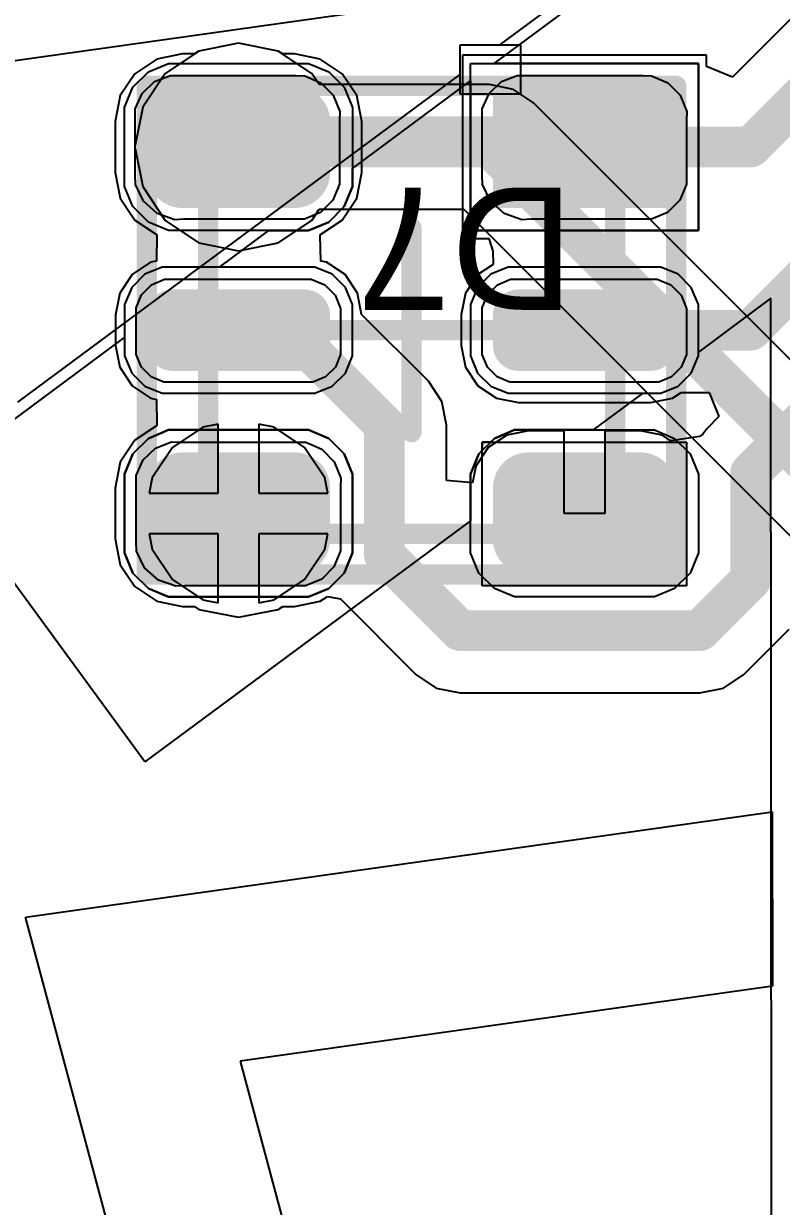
# Model space of a CAD drawing. Header units: inches. Extents: x -27 to 142, y -1 to 42.
# Drawn here: x 0.43 to 4.15, y 22.7 to 28.51 of the extents above; entities that cross this region are included whole.
import ezdxf

# ---------------------------------------------------------------- set-up
doc = ezdxf.new("R2010")
doc.units = ezdxf.units.IN
for name, color, linetype in [('Bottom Layer', 5, 'Continuous'), ('Mechanical 13', 56, 'Continuous'), ('Mechanical 15', 56, 'Continuous'), ('Top Layer', 1, 'Continuous'), ('Top Overlay', 2, 'Continuous'), ('Top Paste', 8, 'Continuous'), ('Top Solder', 216, 'Continuous'), ('Via Holes', 16, 'Continuous')]:
    doc.layers.add(name, color=color, linetype=linetype)
doc.styles.add('Arial', font='', dxfattribs={"height": 0.2})
doc.styles.get('Arial').set_extended_font_data('Arial')

# ---------------------------------------------------------------- blocks, each defined once
blk = doc.blocks.new('APA_RGB_LED_2020_779')
at = {"layer": 'Top Layer'}
h = blk.add_hatch(color=1, dxfattribs=at)
edge = h.paths.add_edge_path()
edge.add_arc((-1.125, 1.025), 0.125, 90, 180)
edge.add_line((-1.25, 1.025), (-1.25, 0.775))
edge.add_arc((-1.125, 0.775), 0.125, 180, 270)
edge.add_line((-1.125, 0.65), (-0.575, 0.65))
edge.add_arc((-0.575, 0.775), 0.125, 270, 360)
edge.add_line((-0.45, 0.775), (-0.45, 1.025))
edge.add_arc((-0.575, 1.025), 0.125, 0, 90)
edge.add_line((-0.575, 1.15), (-1.125, 1.15))
h = blk.add_hatch(color=1, dxfattribs=at)
edge = h.paths.add_edge_path()
edge.add_arc((0.575, 1.025), 0.125, 90, 180)
edge.add_line((0.45, 1.025), (0.45, 0.775))
edge.add_arc((0.575, 0.775), 0.125, 180, 270)
edge.add_line((0.575, 0.65), (1.125, 0.65))
edge.add_arc((1.125, 0.775), 0.125, 270, 360)
edge.add_line((1.25, 0.775), (1.25, 1.025))
edge.add_arc((1.125, 1.025), 0.125, 0, 90)
edge.add_line((1.125, 1.15), (0.575, 1.15))
h = blk.add_hatch(color=1, dxfattribs=at)
edge = h.paths.add_edge_path()
edge.add_arc((-1.175, 0.075), 0.075, 90, 180)
edge.add_line((-1.25, 0.075), (-1.25, -0.075))
edge.add_arc((-1.175, -0.075), 0.075, 180, 270)
edge.add_line((-1.175, -0.15), (-0.525, -0.15))
edge.add_arc((-0.525, -0.075), 0.075, 270, 360)
edge.add_line((-0.45, -0.075), (-0.45, 0.075))
edge.add_arc((-0.525, 0.075), 0.075, 0, 90)
edge.add_line((-0.525, 0.15), (-1.175, 0.15))
h = blk.add_hatch(color=1, dxfattribs=at)
edge = h.paths.add_edge_path()
edge.add_arc((0.525, 0.075), 0.075, 90, 180)
edge.add_line((0.45, 0.075), (0.45, -0.075))
edge.add_arc((0.525, -0.075), 0.075, 180, 270)
edge.add_line((0.525, -0.15), (1.175, -0.15))
edge.add_arc((1.175, -0.075), 0.075, 270, 360)
edge.add_line((1.25, -0.075), (1.25, 0.075))
edge.add_arc((1.175, 0.075), 0.075, 0, 90)
edge.add_line((1.175, 0.15), (0.525, 0.15))
blk.add_hatch(color=1, dxfattribs=at).paths.add_polyline_path([(-1.25, -0.65), (-0.45, -0.65), (-0.45, -1.15), (-1.25, -1.15)])
h = blk.add_hatch(color=1, dxfattribs=at)
edge = h.paths.add_edge_path()
edge.add_arc((0.575, -0.775), 0.125, 90, 180)
edge.add_line((0.45, -0.775), (0.45, -1.025))
edge.add_arc((0.575, -1.025), 0.125, 180, 270)
edge.add_line((0.575, -1.15), (1.125, -1.15))
edge.add_arc((1.125, -1.025), 0.125, 270, 360)
edge.add_line((1.25, -1.025), (1.25, -0.775))
edge.add_arc((1.125, -0.775), 0.125, 0, 90)
edge.add_line((1.125, -0.65), (0.575, -0.65))
at = {"layer": 'Top Paste'}
h = blk.add_hatch(color=8, dxfattribs=at)
edge = h.paths.add_edge_path()
edge.add_arc((-1.125, 1.025), 0.125, 90, 180)
edge.add_line((-1.25, 1.025), (-1.25, 0.775))
edge.add_arc((-1.125, 0.775), 0.125, 180, 270)
edge.add_line((-1.125, 0.65), (-0.575, 0.65))
edge.add_arc((-0.575, 0.775), 0.125, 270, 360)
edge.add_line((-0.45, 0.775), (-0.45, 1.025))
edge.add_arc((-0.575, 1.025), 0.125, 0, 90)
edge.add_line((-0.575, 1.15), (-1.125, 1.15))
h = blk.add_hatch(color=8, dxfattribs=at)
edge = h.paths.add_edge_path()
edge.add_arc((0.575, 1.025), 0.125, 90, 180)
edge.add_line((0.45, 1.025), (0.45, 0.775))
edge.add_arc((0.575, 0.775), 0.125, 180, 270)
edge.add_line((0.575, 0.65), (1.125, 0.65))
edge.add_arc((1.125, 0.775), 0.125, 270, 360)
edge.add_line((1.25, 0.775), (1.25, 1.025))
edge.add_arc((1.125, 1.025), 0.125, 0, 90)
edge.add_line((1.125, 1.15), (0.575, 1.15))
h = blk.add_hatch(color=8, dxfattribs=at)
edge = h.paths.add_edge_path()
edge.add_arc((-1.175, 0.075), 0.075, 90, 180)
edge.add_line((-1.25, 0.075), (-1.25, -0.075))
edge.add_arc((-1.175, -0.075), 0.075, 180, 270)
edge.add_line((-1.175, -0.15), (-0.525, -0.15))
edge.add_arc((-0.525, -0.075), 0.075, 270, 360)
edge.add_line((-0.45, -0.075), (-0.45, 0.075))
edge.add_arc((-0.525, 0.075), 0.075, 0, 90)
edge.add_line((-0.525, 0.15), (-1.175, 0.15))
h = blk.add_hatch(color=8, dxfattribs=at)
edge = h.paths.add_edge_path()
edge.add_arc((0.525, 0.075), 0.075, 90, 180)
edge.add_line((0.45, 0.075), (0.45, -0.075))
edge.add_arc((0.525, -0.075), 0.075, 180, 270)
edge.add_line((0.525, -0.15), (1.175, -0.15))
edge.add_arc((1.175, -0.075), 0.075, 270, 360)
edge.add_line((1.25, -0.075), (1.25, 0.075))
edge.add_arc((1.175, 0.075), 0.075, 0, 90)
edge.add_line((1.175, 0.15), (0.525, 0.15))
blk.add_hatch(color=8, dxfattribs=at).paths.add_polyline_path([(-1.25, -0.65), (-0.45, -0.65), (-0.45, -1.15), (-1.25, -1.15)])
h = blk.add_hatch(color=8, dxfattribs=at)
edge = h.paths.add_edge_path()
edge.add_arc((0.575, -0.775), 0.125, 90, 180)
edge.add_line((0.45, -0.775), (0.45, -1.025))
edge.add_arc((0.575, -1.025), 0.125, 180, 270)
edge.add_line((0.575, -1.15), (1.125, -1.15))
edge.add_arc((1.125, -1.025), 0.125, 270, 360)
edge.add_line((1.25, -1.025), (1.25, -0.775))
edge.add_arc((1.125, -0.775), 0.125, 0, 90)
edge.add_line((1.125, -0.65), (0.575, -0.65))
at = {"layer": 'Top Solder'}
h = blk.add_hatch(color=216, dxfattribs=at)
edge = h.paths.add_edge_path()
edge.add_arc((-1.125, 1.025), 0.175, 90, 180)
edge.add_line((-1.3, 1.025), (-1.3, 0.775))
edge.add_arc((-1.125, 0.775), 0.175, 180, 270)
edge.add_line((-1.125, 0.6), (-0.575, 0.6))
edge.add_arc((-0.575, 0.775), 0.175, 270, 360)
edge.add_line((-0.4, 0.775), (-0.4, 1.025))
edge.add_arc((-0.575, 1.025), 0.175, 0, 90)
edge.add_line((-0.575, 1.2), (-1.125, 1.2))
h = blk.add_hatch(color=216, dxfattribs=at)
edge = h.paths.add_edge_path()
edge.add_arc((0.575, 1.025), 0.175, 90, 180)
edge.add_line((0.4, 1.025), (0.4, 0.775))
edge.add_arc((0.575, 0.775), 0.175, 180, 270)
edge.add_line((0.575, 0.6), (1.125, 0.6))
edge.add_arc((1.125, 0.775), 0.175, 270, 360)
edge.add_line((1.3, 0.775), (1.3, 1.025))
edge.add_arc((1.125, 1.025), 0.175, 0, 90)
edge.add_line((1.125, 1.2), (0.575, 1.2))
h = blk.add_hatch(color=216, dxfattribs=at)
edge = h.paths.add_edge_path()
edge.add_arc((-1.175, 0.075), 0.125, 90, 180)
edge.add_line((-1.3, 0.075), (-1.3, -0.075))
edge.add_arc((-1.175, -0.075), 0.125, 180, 270)
edge.add_line((-1.175, -0.2), (-0.525, -0.2))
edge.add_arc((-0.525, -0.075), 0.125, 270, 360)
edge.add_line((-0.4, -0.075), (-0.4, 0.075))
edge.add_arc((-0.525, 0.075), 0.125, 0, 90)
edge.add_line((-0.525, 0.2), (-1.175, 0.2))
h = blk.add_hatch(color=216, dxfattribs=at)
edge = h.paths.add_edge_path()
edge.add_arc((0.525, 0.075), 0.125, 90, 180)
edge.add_line((0.4, 0.075), (0.4, -0.075))
edge.add_arc((0.525, -0.075), 0.125, 180, 270)
edge.add_line((0.525, -0.2), (1.175, -0.2))
edge.add_arc((1.175, -0.075), 0.125, 270, 360)
edge.add_line((1.3, -0.075), (1.3, 0.075))
edge.add_arc((1.175, 0.075), 0.125, 0, 90)
edge.add_line((1.175, 0.2), (0.525, 0.2))
blk.add_hatch(color=216, dxfattribs=at).paths.add_polyline_path([(-1.3, -0.6), (-0.4, -0.6), (-0.4, -1.2), (-1.3, -1.2)])
h = blk.add_hatch(color=216, dxfattribs=at)
edge = h.paths.add_edge_path()
edge.add_arc((0.575, -0.775), 0.175, 90, 180)
edge.add_line((0.4, -0.775), (0.4, -1.025))
edge.add_arc((0.575, -1.025), 0.175, 180, 270)
edge.add_line((0.575, -1.2), (1.125, -1.2))
edge.add_arc((1.125, -1.025), 0.175, 270, 360)
edge.add_line((1.3, -1.025), (1.3, -0.775))
edge.add_arc((1.125, -0.775), 0.175, 0, 90)
edge.add_line((1.125, -0.6), (0.575, -0.6))
at = {"layer": 'Mechanical 13'}
for points in [[(1, 1, 0.1, 0.1, 0), (-1, 1, 0.1, 0.1, 0)], [(-1, 1, 0.1, 0.1, 0), (-1, -1, 0.1, 0.1, 0)], [(1, 1, 0.1, 0.1, 0), (1, -1, 0.1, 0.1, 0)], [(1, -1, 0.1, 0.1, 0), (-1, -1, 0.1, 0.1, 0)]]:
    blk.add_lwpolyline(points, format="xyseb", dxfattribs=at)
for points in [[(-1.025, 1, 0.05, 0.05, 1), (-0.975, 1, 0.05, 0.05, 1)], [(-1.025, 1, 0.05, 0.05, 1), (-0.975, 1, 0.05, 0.05, 1)], [(0.975, 1, 0.05, 0.05, 1), (1.025, 1, 0.05, 0.05, 1)], [(0.975, 1, 0.05, 0.05, 1), (1.025, 1, 0.05, 0.05, 1)], [(-1.025, -1, 0.05, 0.05, 1), (-0.975, -1, 0.05, 0.05, 1)], [(-1.025, -1, 0.05, 0.05, 1), (-0.975, -1, 0.05, 0.05, 1)], [(0.975, -1, 0.05, 0.05, 1), (1.025, -1, 0.05, 0.05, 1)], [(0.975, -1, 0.05, 0.05, 1), (1.025, -1, 0.05, 0.05, 1)]]:
    blk.add_lwpolyline(points, format="xyseb", close=True, dxfattribs=at)
at = {"layer": 'Mechanical 15'}
for points in [[(-1.3, 1.2, 0.1, 0.1, 0), (-1.3, -1.2, 0.1, 0.1, 0)], [(1.3, 1.2, 0.1, 0.1, 0), (-1.3, 1.2, 0.1, 0.1, 0)], [(1.3, 1.2, 0.1, 0.1, 0), (1.3, -1.2, 0.1, 0.1, 0)], [(0, 0.5, 0.1, 0.1, 0), (0, -0.5, 0.1, 0.1, 0)], [(0.5, 0, 0.1, 0.1, 0), (-0.5, 0, 0.1, 0.1, 0)], [(1.3, -1.2, 0.1, 0.1, 0), (-1.3, -1.2, 0.1, 0.1, 0)]]:
    blk.add_lwpolyline(points, format="xyseb", dxfattribs=at)
for points in [[(-1.325, 1.2, 0.05, 0.05, 1), (-1.275, 1.2, 0.05, 0.05, 1)], [(-1.325, 1.2, 0.05, 0.05, 1), (-1.275, 1.2, 0.05, 0.05, 1)], [(1.275, 1.2, 0.05, 0.05, 1), (1.325, 1.2, 0.05, 0.05, 1)], [(1.275, 1.2, 0.05, 0.05, 1), (1.325, 1.2, 0.05, 0.05, 1)], [(-0.025, 0.5, 0.05, 0.05, 1), (0.025, 0.5, 0.05, 0.05, 1)], [(-0.525, 0, 0.05, 0.05, 1), (-0.475, 0, 0.05, 0.05, 1)], [(0.475, 0, 0.05, 0.05, 1), (0.525, 0, 0.05, 0.05, 1)], [(-0.025, -0.5, 0.05, 0.05, 1), (0.025, -0.5, 0.05, 0.05, 1)], [(-1.325, -1.2, 0.05, 0.05, 1), (-1.275, -1.2, 0.05, 0.05, 1)], [(-1.325, -1.2, 0.05, 0.05, 1), (-1.275, -1.2, 0.05, 0.05, 1)], [(1.275, -1.2, 0.05, 0.05, 1), (1.325, -1.2, 0.05, 0.05, 1)], [(1.275, -1.2, 0.05, 0.05, 1), (1.325, -1.2, 0.05, 0.05, 1)]]:
    blk.add_lwpolyline(points, format="xyseb", close=True, dxfattribs=at)
at = {"layer": 'Top Overlay'}
for p, q in [((-1.2929, 1.2689), (-1.1937, 1.31)), ((-1.1937, 1.31), (-1.14, 1.31)), ((-1.14, 1.31), (-1.14, 1.31)), ((-1.14, 1.31), (-0.56, 1.31)), ((-0.56, 1.31), (-0.5063, 1.31)), ((-0.5063, 1.31), (-0.4071, 1.2689)), ((0.4071, 1.2689), (0.5063, 1.31)), ((0.5063, 1.31), (0.56, 1.31)), ((0.56, 1.31), (0.56, 1.31)), ((0.56, 1.31), (1.14, 1.31)), ((1.14, 1.31), (1.1937, 1.31)), ((1.1937, 1.31), (1.2929, 1.2689)), ((-1.3689, 1.1929), (-1.2929, 1.2689)), ((-0.4071, 1.2689), (-0.3311, 1.1929)), ((0.3311, 1.1929), (0.4071, 1.2689)), ((1.2929, 1.2689), (1.3689, 1.1929)), ((-1.41, 1.0937), (-1.3689, 1.1929)), ((-0.3311, 1.1929), (-0.29, 1.0937)), ((0.29, 1.0937), (0.3311, 1.1929)), ((1.3689, 1.1929), (1.41, 1.0937)), ((-1.41, 1.04), (-1.41, 1.0937)), ((-0.29, 1.0937), (-0.29, 1.04)), ((0.29, 1.04), (0.29, 1.0937)), ((1.41, 1.0937), (1.41, 1.04)), ((-1.41, 0.76), (-1.41, 1.04)), ((-0.29, 1.04), (-0.29, 1.04)), ((-0.29, 1.04), (-0.29, 0.76)), ((0.29, 0.76), (0.29, 1.04)), ((1.41, 1.04), (1.41, 1.04)), ((1.41, 1.04), (1.41, 0.76)), ((-1.41, 0.76), (-1.41, 0.76)), ((-1.41, 0.7063), (-1.41, 0.76)), ((-0.29, 0.76), (-0.29, 0.7063)), ((0.29, 0.76), (0.29, 0.76)), ((0.29, 0.7063), (0.29, 0.76)), ((1.41, 0.76), (1.41, 0.7063)), ((-1.3689, 0.6071), (-1.41, 0.7063)), ((-0.29, 0.7063), (-0.3311, 0.6071)), ((0.3311, 0.6071), (0.29, 0.7063)), ((1.41, 0.7063), (1.3689, 0.6071)), ((-1.2929, 0.5311), (-1.3689, 0.6071)), ((-0.3311, 0.6071), (-0.4071, 0.5311)), ((0.4071, 0.5311), (0.3311, 0.6071)), ((1.3689, 0.6071), (1.2929, 0.5311)), ((-1.1937, 0.49), (-1.2929, 0.5311)), ((-0.4071, 0.5311), (-0.5063, 0.49)), ((0.5063, 0.49), (0.4071, 0.5311)), ((1.2929, 0.5311), (1.1937, 0.49)), ((-1.14, 0.49), (-1.1937, 0.49)), ((-0.56, 0.49), (-1.14, 0.49)), ((-0.5063, 0.49), (-0.56, 0.49)), ((-0.56, 0.49), (-0.56, 0.49)), ((0.56, 0.49), (0.5063, 0.49)), ((1.14, 0.49), (0.56, 0.49)), ((1.1937, 0.49), (1.14, 0.49)), ((1.14, 0.49), (1.14, 0.49)), ((-1.2258, 0.31), (-1.3103, 0.275)), ((-1.18, 0.31), (-1.2258, 0.31)), ((-0.52, 0.31), (-1.18, 0.31)), ((-0.4742, 0.31), (-0.52, 0.31)), ((-0.52, 0.31), (-0.52, 0.31)), ((-0.3897, 0.275), (-0.4742, 0.31)), ((0.4743, 0.31), (0.3897, 0.275)), ((0.52, 0.31), (0.4743, 0.31)), ((1.18, 0.31), (0.52, 0.31)), ((1.2258, 0.31), (1.18, 0.31)), ((1.18, 0.31), (1.18, 0.31)), ((1.3103, 0.275), (1.2258, 0.31)), ((-1.3103, 0.275), (-1.375, 0.2103)), ((-0.325, 0.2103), (-0.3897, 0.275)), ((0.3897, 0.275), (0.325, 0.2103)), ((1.375, 0.2103), (1.3103, 0.275)), ((-1.375, 0.2103), (-1.41, 0.1258)), ((-0.29, 0.1258), (-0.325, 0.2103)), ((0.325, 0.2103), (0.29, 0.1258)), ((1.41, 0.1258), (1.375, 0.2103)), ((-1.41, 0.1258), (-1.41, 0.08)), ((-0.29, 0.08), (-0.29, 0.1258)), ((0.29, 0.1258), (0.29, 0.08)), ((1.41, 0.08), (1.41, 0.1258)), ((-1.41, 0.08), (-1.41, -0.08)), ((-1.41, 0.08), (-1.41, 0.08)), ((-0.29, -0.08), (-0.29, 0.08)), ((0.29, 0.08), (0.29, -0.08)), ((0.29, 0.08), (0.29, 0.08)), ((1.41, -0.08), (1.41, 0.08)), ((-1.41, -0.08), (-1.41, -0.1257)), ((-0.29, -0.1257), (-0.29, -0.08)), ((-0.29, -0.08), (-0.29, -0.08)), ((0.29, -0.08), (0.29, -0.1257)), ((1.41, -0.1257), (1.41, -0.08)), ((1.41, -0.08), (1.41, -0.08)), ((-1.41, -0.1257), (-1.375, -0.2103)), ((-0.325, -0.2103), (-0.29, -0.1257)), ((0.29, -0.1257), (0.325, -0.2103)), ((1.375, -0.2103), (1.41, -0.1257)), ((-1.375, -0.2103), (-1.3103, -0.275)), ((-0.3897, -0.275), (-0.325, -0.2103)), ((0.325, -0.2103), (0.3897, -0.275)), ((1.3103, -0.275), (1.375, -0.2103)), ((-1.3103, -0.275), (-1.2258, -0.31)), ((-0.4742, -0.31), (-0.3897, -0.275)), ((0.3897, -0.275), (0.4743, -0.31)), ((1.2258, -0.31), (1.3103, -0.275)), ((-1.2258, -0.31), (-1.18, -0.31)), ((-1.18, -0.31), (-1.18, -0.31)), ((-1.18, -0.31), (-0.52, -0.31)), ((-0.52, -0.31), (-0.4742, -0.31)), ((0.4743, -0.31), (0.52, -0.31)), ((0.52, -0.31), (0.52, -0.31)), ((0.52, -0.31), (1.18, -0.31)), ((1.18, -0.31), (1.2258, -0.31)), ((-1.41, -1.31), (-1.41, -0.49)), ((-1.41, -0.49), (-0.29, -0.49)), ((-0.29, -0.49), (-0.29, -1.31)), ((0.4071, -0.5311), (0.5063, -0.49)), ((0.5063, -0.49), (0.56, -0.49)), ((0.56, -0.49), (0.56, -0.49)), ((0.56, -0.49), (1.14, -0.49)), ((1.14, -0.49), (1.1937, -0.49)), ((1.1937, -0.49), (1.2929, -0.5311)), ((0.3311, -0.6071), (0.4071, -0.5311)), ((1.2929, -0.5311), (1.3689, -0.6071)), ((0.29, -0.7063), (0.3311, -0.6071)), ((1.3689, -0.6071), (1.41, -0.7063)), ((0.29, -0.76), (0.29, -0.7063)), ((1.41, -0.7063), (1.41, -0.76)), ((0.29, -1.04), (0.29, -0.76)), ((1.41, -0.76), (1.41, -0.76)), ((1.41, -0.76), (1.41, -1.04)), ((0.29, -1.04), (0.29, -1.04)), ((0.29, -1.0937), (0.29, -1.04)), ((1.41, -1.04), (1.41, -1.0937)), ((0.3311, -1.1929), (0.29, -1.0937)), ((1.41, -1.0937), (1.3689, -1.1929)), ((0.4071, -1.2689), (0.3311, -1.1929)), ((1.3689, -1.1929), (1.2929, -1.2689)), ((0.5063, -1.31), (0.4071, -1.2689)), ((1.2929, -1.2689), (1.1937, -1.31)), ((-0.29, -1.31), (-1.41, -1.31)), ((0.56, -1.31), (0.5063, -1.31)), ((1.14, -1.31), (0.56, -1.31)), ((1.1937, -1.31), (1.14, -1.31)), ((1.14, -1.31), (1.14, -1.31))]:
    blk.add_line(p, q, dxfattribs=at)
at = {"layer": 'Mechanical 15', "style": 'Arial'}
blk.add_text('D7', height=0.6, dxfattribs=at).set_placement((-0.8, -0.7))

msp = doc.modelspace()

# ---------------------------------------------------------------- hatches: boundary and pattern name
at = {"layer": 'Bottom Layer'}
h = msp.add_hatch(color=5, dxfattribs=at)
edge = h.paths.add_edge_path()
edge.add_arc((1.4833, 27.9), 0.3, 0, 360)
h = msp.add_hatch(color=5, dxfattribs=at)
edge = h.paths.add_edge_path()
edge.add_arc((1.4833, 26.1), 0.3, 0, 360)
at = {"layer": 'Top Layer'}
h = msp.add_hatch(color=1, dxfattribs=at)
edge = h.paths.add_edge_path()
edge.add_arc((1.4833, 27.9), 0.3, 0, 360)
h = msp.add_hatch(color=1, dxfattribs=at)
edge = h.paths.add_edge_path()
edge.add_arc((1.4833, 26.1), 0.3, 0, 360)
at = {"layer": 'Via Holes'}
h = msp.add_hatch(color=7, dxfattribs=at)
edge = h.paths.add_edge_path()
edge.add_arc((1.4833, 27.9), 0.15, 0, 360)
h = msp.add_hatch(color=7, dxfattribs=at)
edge = h.paths.add_edge_path()
edge.add_arc((1.4833, 26.1), 0.15, 0, 360)

# ---------------------------------------------------------------- linework, layer by layer
at = {"layer": 'Bottom Layer'}
for p, q in [((1.4833, 28.4098), (1.2882, 28.371)), ((1.6784, 28.371), (1.4833, 28.4098)), ((1.2882, 28.371), (1.1228, 28.2605)), ((1.8438, 28.2605), (1.6784, 28.371)), ((1.1228, 28.2605), (1.0123, 28.0951)), ((1.8803, 28.2059), (1.8438, 28.2605)), ((2.7167, 28.2059), (1.8803, 28.2059)), ((2.8338, 28.1826), (2.7167, 28.2059)), ((2.7167, 28.2059), (2.7167, 28.2059)), ((2.933, 28.1163), (2.8338, 28.1826)), ((4.7023, 26.347), (2.933, 28.1163)), ((1.0123, 28.0951), (0.9735, 27.9)), ((0.9735, 27.9), (1.0123, 27.7049)), ((1.0123, 27.7049), (1.1228, 27.5395)), ((1.8438, 27.5395), (1.8803, 27.5941)), ((1.8803, 27.5941), (2.59, 27.5941)), ((2.59, 27.5941), (4.2697, 25.9144)), ((1.1228, 27.5395), (1.2882, 27.429)), ((1.6784, 27.429), (1.8438, 27.5395)), ((1.2882, 27.429), (1.4833, 27.3902)), ((1.4833, 27.3902), (1.6784, 27.429)), ((1.3077, 26.5239), (1.1589, 26.4244)), ((1.3833, 26.5389), (1.3077, 26.5239)), ((1.3833, 26.2), (1.3833, 26.5389)), ((1.6589, 26.5239), (1.5833, 26.5389)), ((1.5833, 26.5389), (1.5833, 26.2)), ((1.8077, 26.4244), (1.6589, 26.5239)), ((1.1589, 26.4244), (1.0594, 26.2756)), ((1.9072, 26.2756), (1.8077, 26.4244)), ((1.0594, 26.2756), (1.0444, 26.2)), ((1.9222, 26.2), (1.9072, 26.2756)), ((1.0444, 26.2), (1.3833, 26.2)), ((1.5833, 26.2), (1.9222, 26.2)), ((1.3833, 26), (1.0444, 26)), ((1.0444, 26), (1.0594, 25.9244)), ((1.3833, 25.6611), (1.3833, 26)), ((1.9222, 26), (1.5833, 26)), ((1.5833, 26), (1.5833, 25.6611)), ((1.9072, 25.9244), (1.9222, 26)), ((1.0594, 25.9244), (1.1589, 25.7756)), ((1.8077, 25.7756), (1.9072, 25.9244)), ((1.1589, 25.7756), (1.3077, 25.6761)), ((1.6589, 25.6761), (1.8077, 25.7756)), ((1.3077, 25.6761), (1.3833, 25.6611)), ((1.5833, 25.6611), (1.6589, 25.6761))]:
    msp.add_line(p, q, dxfattribs=at)
for points in [[(1.4833, 27.9, 0.2, 0.2, 0), (2.7167, 27.9, 0.2, 0.2, 0)], [(2.7167, 27.9, 0.2, 0.2, 0), (4.7667, 25.85, 0.2, 0.2, 0)]]:
    msp.add_lwpolyline(points, format="xyseb", dxfattribs=at)
for points in [[(1.4333, 27.9, 0.1, 0.1, 1), (1.5333, 27.9, 0.1, 0.1, 1)], [(2.6667, 27.9, 0.1, 0.1, 1), (2.7667, 27.9, 0.1, 0.1, 1)], [(2.6667, 27.9, 0.1, 0.1, 1), (2.7667, 27.9, 0.1, 0.1, 1)]]:
    msp.add_lwpolyline(points, format="xyseb", close=True, dxfattribs=at)
at = {"layer": 'Top Layer'}
for p, q in [((4.2941, 28.6267), (3.9103, 28.2429)), ((1.4833, 28.4098), (1.2882, 28.371)), ((1.6784, 28.371), (1.4833, 28.4098)), ((1.2083, 28.3564), (1.0815, 28.3311)), ((1.2663, 28.3564), (1.2083, 28.3564)), ((1.2882, 28.371), (1.2663, 28.3564)), ((1.7003, 28.3564), (1.6784, 28.371)), ((1.7583, 28.3564), (1.7003, 28.3564)), ((1.8851, 28.3311), (1.7583, 28.3564)), ((3.7833, 28.35), (2.5833, 28.35)), ((2.5833, 28.35), (2.5833, 27.45)), ((3.7833, 28.2952), (3.7833, 28.35)), ((1.0815, 28.3311), (0.974, 28.2593)), ((1.9926, 28.2593), (1.8851, 28.3311)), ((3.9103, 28.2429), (3.7833, 28.2952)), ((0.974, 28.2593), (0.9022, 28.1518)), ((2.0644, 28.1518), (1.9926, 28.2593)), ((0.9022, 28.1518), (0.8769, 28.025)), ((2.0897, 28.025), (2.0644, 28.1518)), ((0.8769, 28.025), (0.8769, 27.775)), ((2.0897, 27.775), (2.0897, 28.025)), ((0.8769, 27.775), (0.9022, 27.6482)), ((2.0644, 27.6482), (2.0897, 27.775)), ((0.9022, 27.6482), (0.974, 27.5407)), ((1.9926, 27.5407), (2.0644, 27.6482)), ((0.974, 27.5407), (1.0806, 27.4694)), ((1.886, 27.4694), (1.9926, 27.5407)), ((1.0814, 27.4652), (1.0796, 27.3397)), ((1.0806, 27.4694), (1.0814, 27.4652)), ((1.8852, 27.4652), (1.886, 27.4694)), ((1.887, 27.3397), (1.8852, 27.4652)), ((2.5833, 27.45), (2.7134, 27.45)), ((2.7134, 27.45), (2.7335, 27.388)), ((2.7335, 27.388), (2.7345, 27.323)), ((1.051, 27.334), (0.96, 27.2733)), ((1.0796, 27.3397), (1.051, 27.334)), ((1.9156, 27.334), (1.887, 27.3397)), ((2.0066, 27.2733), (1.9156, 27.334)), ((2.7345, 27.323), (2.66, 27.2733)), ((0.96, 27.2733), (0.8993, 27.1823)), ((2.0673, 27.1823), (2.0066, 27.2733)), ((2.66, 27.2733), (2.5993, 27.1823)), ((0.8993, 27.1823), (0.8779, 27.075)), ((2.0881, 27.0777), (2.0673, 27.1823)), ((2.5993, 27.1823), (2.5779, 27.075)), ((0.8779, 27.075), (0.8779, 26.925)), ((2.4163, 26.7496), (2.0881, 27.0777)), ((2.5779, 27.075), (2.5779, 26.925)), ((0.8779, 26.925), (0.8993, 26.8177)), ((2.5779, 26.925), (2.5993, 26.8177)), ((0.8993, 26.8177), (0.96, 26.7267)), ((2.5993, 26.8177), (2.66, 26.7267)), ((0.96, 26.7267), (1.051, 26.666)), ((2.4826, 26.6504), (2.4163, 26.7496)), ((2.66, 26.7267), (2.751, 26.666)), ((1.051, 26.666), (1.0796, 26.6603)), ((1.0796, 26.6603), (1.0814, 26.5348)), ((2.751, 26.666), (2.8583, 26.6446)), ((3.5083, 26.6446), (3.6156, 26.666)), ((3.6156, 26.666), (3.6578, 26.6941)), ((3.6578, 26.6941), (3.7956, 26.6941)), ((3.7956, 26.6941), (3.8442, 26.5768)), ((2.5059, 26.5333), (2.4826, 26.6504)), ((2.8583, 26.6446), (3.5083, 26.6446)), ((3.8442, 26.5768), (3.7837, 26.5163)), ((1.0806, 26.5306), (0.974, 26.4593)), ((1.0814, 26.5348), (1.0806, 26.5306)), ((2.5059, 26.2625), (2.5059, 26.5333)), ((2.5059, 26.5333), (2.5059, 26.5333)), ((2.9083, 26.5054), (2.801, 26.484)), ((3.0833, 26.5054), (2.9083, 26.5054)), ((3.0833, 26.1), (3.0833, 26.5054)), ((3.4583, 26.5054), (3.2833, 26.5054)), ((3.2833, 26.5054), (3.2833, 26.1)), ((3.5656, 26.484), (3.4583, 26.5054)), ((3.7654, 26.4889), (3.7482, 26.4785)), ((3.7837, 26.5163), (3.7654, 26.4889)), ((0.974, 26.4593), (0.9022, 26.3518)), ((2.801, 26.484), (2.71, 26.4233)), ((3.6039, 26.4584), (3.5656, 26.484)), ((3.6068, 26.4574), (3.6039, 26.4584)), ((3.7482, 26.4785), (3.6068, 26.4574)), ((2.71, 26.4233), (2.6493, 26.3323)), ((0.9022, 26.3518), (0.8769, 26.225)), ((2.6493, 26.3323), (2.6329, 26.25)), ((2.6329, 26.25), (2.5059, 26.2625)), ((0.8769, 26.225), (0.8769, 25.975)), ((3.2833, 26.1), (3.0833, 26.1)), ((0.8769, 25.975), (0.9022, 25.8482)), ((0.9022, 25.8482), (0.974, 25.7407)), ((0.974, 25.7407), (1.0815, 25.6689)), ((1.8851, 25.6689), (1.921, 25.6928)), ((1.921, 25.6928), (1.9837, 25.6803)), ((1.9837, 25.6803), (2.3553, 25.3087)), ((1.0815, 25.6689), (1.2083, 25.6436)), ((1.2083, 25.6436), (1.2663, 25.6436)), ((1.2663, 25.6436), (1.2882, 25.629)), ((1.2882, 25.629), (1.4833, 25.5902)), ((1.4833, 25.5902), (1.6784, 25.629)), ((1.6784, 25.629), (1.7003, 25.6436)), ((1.7003, 25.6436), (1.7583, 25.6436)), ((1.7583, 25.6436), (1.8851, 25.6689)), ((3.9664, 25.3087), (4.1897, 25.532)), ((2.3553, 25.3087), (2.4546, 25.2424)), ((3.8672, 25.2424), (3.9664, 25.3087)), ((2.4546, 25.2424), (2.5716, 25.2191)), ((2.5716, 25.2191), (2.5716, 25.2191)), ((2.5716, 25.2191), (3.7501, 25.2191)), ((3.7501, 25.2191), (3.8672, 25.2424)), ((3.7501, 25.2191), (3.7501, 25.2191))]:
    msp.add_line(p, q, dxfattribs=at)
for points in [[(4, 27.9, 0.2, 0.2, 0), (4.6, 28.5, 0.2, 0.2, 0)], [(4, 27, 0.2, 0.2, 0), (5.1, 28.1, 0.2, 0.2, 0)], [(3.1833, 27.9, 0.2, 0.2, 0), (4, 27.9, 0.2, 0.2, 0)], [(1.4833, 27, 0.2, 0.2, 0), (1.7333, 27, 0.2, 0.2, 0)], [(1.7333, 27, 0.2, 0.2, 0), (2.2, 26.5333, 0.2, 0.2, 0)], [(3.1833, 27, 0.2, 0.2, 0), (4, 27, 0.2, 0.2, 0)], [(4, 26.3, 0.2, 0.2, 0), (4.3, 26.6, 0.2, 0.2, 0)], [(2.2, 25.8966, 0.2, 0.2, 0), (2.2, 26.5333, 0.2, 0.2, 0)], [(4, 25.7749, 0.2, 0.2, 0), (4, 26.3, 0.2, 0.2, 0)], [(2.2, 25.8966, 0.2, 0.2, 0), (2.5716, 25.525, 0.2, 0.2, 0)], [(3.7501, 25.525, 0.2, 0.2, 0), (4, 25.7749, 0.2, 0.2, 0)], [(2.5716, 25.525, 0.2, 0.2, 0), (3.7501, 25.525, 0.2, 0.2, 0)]]:
    msp.add_lwpolyline(points, format="xyseb", dxfattribs=at)
for points in [[(3.1333, 27.9, 0.1, 0.1, 1), (3.2333, 27.9, 0.1, 0.1, 1)], [(3.95, 27.9, 0.1, 0.1, 1), (4.05, 27.9, 0.1, 0.1, 1)], [(3.95, 27.9, 0.1, 0.1, 1), (4.05, 27.9, 0.1, 0.1, 1)], [(1.4333, 27, 0.1, 0.1, 1), (1.5333, 27, 0.1, 0.1, 1)], [(1.6833, 27, 0.1, 0.1, 1), (1.7833, 27, 0.1, 0.1, 1)], [(1.6833, 27, 0.1, 0.1, 1), (1.7833, 27, 0.1, 0.1, 1)], [(3.1333, 27, 0.1, 0.1, 1), (3.2333, 27, 0.1, 0.1, 1)], [(3.95, 27, 0.1, 0.1, 1), (4.05, 27, 0.1, 0.1, 1)], [(3.95, 27, 0.1, 0.1, 1), (4.05, 27, 0.1, 0.1, 1)], [(2.15, 26.5333, 0.1, 0.1, 1), (2.25, 26.5333, 0.1, 0.1, 1)], [(2.15, 26.5333, 0.1, 0.1, 1), (2.25, 26.5333, 0.1, 0.1, 1)], [(3.95, 26.3, 0.1, 0.1, 1), (4.05, 26.3, 0.1, 0.1, 1)], [(3.95, 26.3, 0.1, 0.1, 1), (4.05, 26.3, 0.1, 0.1, 1)], [(2.15, 25.8966, 0.1, 0.1, 1), (2.25, 25.8966, 0.1, 0.1, 1)], [(2.15, 25.8966, 0.1, 0.1, 1), (2.25, 25.8966, 0.1, 0.1, 1)], [(3.95, 25.7749, 0.1, 0.1, 1), (4.05, 25.7749, 0.1, 0.1, 1)], [(3.95, 25.7749, 0.1, 0.1, 1), (4.05, 25.7749, 0.1, 0.1, 1)], [(2.5216, 25.525, 0.1, 0.1, 1), (2.6216, 25.525, 0.1, 0.1, 1)], [(2.5216, 25.525, 0.1, 0.1, 1), (2.6216, 25.525, 0.1, 0.1, 1)], [(3.7001, 25.525, 0.1, 0.1, 1), (3.8001, 25.525, 0.1, 0.1, 1)], [(3.7001, 25.525, 0.1, 0.1, 1), (3.8001, 25.525, 0.1, 0.1, 1)]]:
    msp.add_lwpolyline(points, format="xyseb", close=True, dxfattribs=at)
at = {"layer": 'Top Overlay'}
for p, q in [((2.7396, 28.31), (5.9353, 30.6774)), ((3.7433, 28.31), (2.7396, 28.31)), ((3.7433, 27.49), (3.7433, 28.31)), ((1.0703, 28.2208), (1.1482, 28.251)), ((1.1482, 28.251), (1.19, 28.25)), ((1.19, 28.25), (1.765, 28.25)), ((1.19, 28.25), (1.19, 28.25)), ((1.765, 28.25), (1.8083, 28.2495)), ((1.8083, 28.2495), (1.8878, 28.2155)), ((2.7753, 28.2208), (2.8532, 28.251)), ((2.8532, 28.251), (2.895, 28.25)), ((2.895, 28.25), (3.47, 28.25)), ((2.895, 28.25), (2.895, 28.25)), ((3.47, 28.25), (3.5133, 28.2495)), ((3.5133, 28.2495), (3.5928, 28.2155)), ((1.0098, 28.1632), (1.0703, 28.2208)), ((1.8878, 28.2155), (1.9483, 28.1536)), ((2.0433, 27.7941), (2.6233, 28.2238)), ((2.6233, 28.2238), (2.6233, 27.49)), ((2.7148, 28.1632), (2.7753, 28.2208)), ((3.5928, 28.2155), (3.6533, 28.1536)), ((0.976, 28.0868), (1.0098, 28.1632)), ((1.9483, 28.1536), (1.9805, 28.0732)), ((2.681, 28.0868), (2.7148, 28.1632)), ((3.6533, 28.1536), (3.6855, 28.0732)), ((0.975, 28.045), (0.976, 28.0868)), ((1.9805, 28.0732), (1.9799, 28.03)), ((2.68, 28.045), (2.681, 28.0868)), ((3.6855, 28.0732), (3.6849, 28.03)), ((0.975, 27.76), (0.975, 28.045)), ((1.9799, 28.03), (1.98, 28.03)), ((1.98, 28.03), (1.98, 27.76)), ((2.68, 27.76), (2.68, 28.045)), ((3.6849, 28.03), (3.685, 28.03)), ((3.685, 28.03), (3.685, 27.76)), ((2.0433, 27.76), (2.0433, 27.7941)), ((0.9775, 27.7147), (0.975, 27.76)), ((0.975, 27.76), (0.975, 27.76)), ((1.0167, 27.633), (0.9775, 27.7147)), ((1.98, 27.7172), (1.9473, 27.6382)), ((1.98, 27.76), (1.98, 27.7172)), ((2.0022, 27.6071), (2.0433, 27.7063)), ((2.0433, 27.7063), (2.0433, 27.76)), ((2.6825, 27.7147), (2.68, 27.76)), ((2.68, 27.76), (2.68, 27.76)), ((2.7217, 27.633), (2.6825, 27.7147)), ((3.685, 27.7172), (3.6523, 27.6382)), ((3.685, 27.76), (3.685, 27.7172)), ((1.0842, 27.5725), (1.0167, 27.633)), ((1.9473, 27.6382), (1.8868, 27.5777)), ((1.9262, 27.5311), (2.0022, 27.6071)), ((2.7892, 27.5725), (2.7217, 27.633)), ((3.6523, 27.6382), (3.5918, 27.5777)), ((1.1697, 27.5425), (1.0842, 27.5725)), ((1.215, 27.545), (1.1697, 27.5425)), ((1.765, 27.545), (1.215, 27.545)), ((1.8078, 27.545), (1.765, 27.545)), ((1.765, 27.545), (1.765, 27.545)), ((1.8868, 27.5777), (1.8078, 27.545)), ((1.827, 27.49), (1.9262, 27.5311)), ((2.8747, 27.5425), (2.7892, 27.5725)), ((2.92, 27.545), (2.8747, 27.5425)), ((3.47, 27.545), (2.92, 27.545)), ((3.5128, 27.545), (3.47, 27.545)), ((3.47, 27.545), (3.47, 27.545)), ((3.5918, 27.5777), (3.5128, 27.545)), ((1.3898, 27.31), (1.6328, 27.49)), ((1.6328, 27.49), (1.827, 27.49)), ((2.6233, 27.49), (3.7433, 27.49)), ((1.859, 27.31), (1.3898, 27.31)), ((1.9436, 27.275), (1.859, 27.31)), ((2.8075, 27.31), (2.723, 27.275)), ((3.5591, 27.31), (2.8075, 27.31)), ((3.6436, 27.275), (3.5591, 27.31)), ((1.0559, 27.2234), (1.1202, 27.25)), ((1.1202, 27.25), (1.155, 27.25)), ((1.155, 27.25), (1.805, 27.25)), ((1.155, 27.25), (1.155, 27.25)), ((1.805, 27.25), (1.8408, 27.25)), ((1.8408, 27.25), (1.907, 27.2226)), ((2.0083, 27.2103), (1.9436, 27.275)), ((2.723, 27.275), (2.6583, 27.2103)), ((2.7559, 27.2234), (2.8202, 27.25)), ((2.8202, 27.25), (2.855, 27.25)), ((2.855, 27.25), (3.505, 27.25)), ((2.855, 27.25), (2.855, 27.25)), ((3.505, 27.25), (3.5408, 27.25)), ((3.5408, 27.25), (3.607, 27.2226)), ((3.7083, 27.2103), (3.6436, 27.275)), ((1.0066, 27.1741), (1.0559, 27.2234)), ((1.907, 27.2226), (1.9576, 27.172)), ((2.0433, 27.1257), (2.0083, 27.2103)), ((2.6583, 27.2103), (2.6233, 27.1257)), ((2.7066, 27.1741), (2.7559, 27.2234)), ((3.607, 27.2226), (3.6576, 27.172)), ((3.7433, 27.1257), (3.7083, 27.2103)), ((0.98, 27.1098), (1.0066, 27.1741)), ((1.9576, 27.172), (1.985, 27.1058)), ((2.0433, 27.08), (2.0433, 27.1257)), ((2.6233, 27.1257), (2.6233, 27.08)), ((2.68, 27.1098), (2.7066, 27.1741)), ((3.6576, 27.172), (3.685, 27.1058)), ((4.0998, 27.1565), (3.7433, 26.8927)), ((3.7433, 27.08), (3.7433, 27.1257)), ((4.11, 1.78), (4.0998, 27.1565)), ((0.98, 27.075), (0.98, 27.1098)), ((0.98, 26.915), (0.98, 27.075)), ((1.985, 27.1058), (1.985, 27.07)), ((1.985, 27.07), (1.985, 27.07)), ((1.985, 27.07), (1.985, 26.915)), ((2.0433, 26.92), (2.0433, 27.08)), ((2.6233, 27.08), (2.6233, 26.92)), ((2.68, 27.075), (2.68, 27.1098)), ((2.68, 26.915), (2.68, 27.075)), ((3.685, 27.1058), (3.685, 27.07)), ((3.685, 27.07), (3.685, 27.07)), ((3.685, 27.07), (3.685, 26.915)), ((3.7433, 26.92), (3.7433, 27.08)), ((-0.0018, 26.2791), (0.9233, 26.9644)), ((0.9233, 26.9644), (0.9233, 26.92)), ((0.9233, 26.92), (0.9233, 26.8742)), ((0.98, 26.8812), (0.98, 26.915)), ((0.98, 26.915), (0.98, 26.915)), ((1.985, 26.915), (1.985, 26.8812)), ((2.0433, 26.8742), (2.0433, 26.92)), ((2.6233, 26.92), (2.6233, 26.8742)), ((2.68, 26.8812), (2.68, 26.915)), ((2.68, 26.915), (2.68, 26.915)), ((3.685, 26.915), (3.685, 26.8812)), ((3.7433, 26.8927), (3.7433, 26.92)), ((0.9233, 26.8742), (0.9583, 26.7897)), ((1.0059, 26.8187), (0.98, 26.8812)), ((1.985, 26.8812), (1.9591, 26.8187)), ((2.0083, 26.7897), (2.0433, 26.8742)), ((2.6233, 26.8742), (2.6583, 26.7897)), ((2.7059, 26.8187), (2.68, 26.8812)), ((3.685, 26.8812), (3.6591, 26.8187)), ((0.9583, 26.7897), (1.023, 26.725)), ((1.0537, 26.7709), (1.0059, 26.8187)), ((1.9591, 26.8187), (1.9113, 26.7709)), ((1.9436, 26.725), (2.0083, 26.7897)), ((2.6583, 26.7897), (2.723, 26.725)), ((2.7537, 26.7709), (2.7059, 26.8187)), ((3.6591, 26.8187), (3.6113, 26.7709)), ((1.023, 26.725), (1.1075, 26.69)), ((1.1162, 26.745), (1.0537, 26.7709)), ((1.15, 26.745), (1.1162, 26.745)), ((1.815, 26.745), (1.15, 26.745)), ((1.8488, 26.745), (1.815, 26.745)), ((1.815, 26.745), (1.815, 26.745)), ((1.9113, 26.7709), (1.8488, 26.745)), ((1.859, 26.69), (1.9436, 26.725)), ((2.723, 26.725), (2.8075, 26.69)), ((2.8162, 26.745), (2.7537, 26.7709)), ((2.85, 26.745), (2.8162, 26.745)), ((3.515, 26.745), (2.85, 26.745)), ((3.5488, 26.745), (3.515, 26.745)), ((3.515, 26.745), (3.515, 26.745)), ((3.6113, 26.7709), (3.5488, 26.745)), ((1.1075, 26.69), (1.859, 26.69)), ((2.8075, 26.69), (3.4693, 26.69)), ((3.4693, 26.69), (3.226, 26.51)), ((1.1396, 26.51), (1.0404, 26.4689)), ((1.827, 26.51), (1.1396, 26.51)), ((1.9262, 26.4689), (1.827, 26.51)), ((2.8396, 26.51), (2.7404, 26.4689)), ((3.226, 26.51), (2.8396, 26.51)), ((1.0404, 26.4689), (0.9644, 26.3929)), ((1.0753, 26.4208), (1.1532, 26.451)), ((1.1532, 26.451), (1.195, 26.45)), ((1.195, 26.45), (1.77, 26.45)), ((1.195, 26.45), (1.195, 26.45)), ((1.77, 26.45), (1.8133, 26.4495)), ((1.8133, 26.4495), (1.8928, 26.4155)), ((2.0022, 26.3929), (1.9262, 26.4689)), ((2.68, 25.745), (2.68, 26.45)), ((2.68, 26.45), (3.685, 26.45)), ((2.7215, 26.45), (2.68, 26.45)), ((2.68, 26.45), (2.68, 26.4085)), ((2.7404, 26.4689), (2.7215, 26.45)), ((3.685, 26.45), (3.685, 25.745)), ((0.9644, 26.3929), (0.9233, 26.2937)), ((1.0148, 26.3632), (1.0753, 26.4208)), ((1.8928, 26.4155), (1.9533, 26.3536)), ((2.0433, 26.2937), (2.0022, 26.3929)), ((2.6644, 26.3929), (2.6233, 26.2937)), ((2.68, 26.4085), (2.6644, 26.3929)), ((0.981, 26.2868), (1.0148, 26.3632)), ((1.9533, 26.3536), (1.9855, 26.2732)), ((1.0225, 24.8797), (-0.0018, 26.2791)), ((0.9233, 26.2937), (0.9233, 26.24)), ((0.98, 26.245), (0.981, 26.2868)), ((1.9855, 26.2732), (1.9849, 26.23)), ((2.0433, 26.24), (2.0433, 26.2937)), ((2.6233, 26.2937), (2.6233, 26.24)), ((0.9233, 26.24), (0.9233, 25.96)), ((0.98, 25.96), (0.98, 26.245)), ((1.9849, 26.23), (1.985, 26.23)), ((1.985, 26.23), (1.985, 25.96)), ((2.0433, 25.96), (2.0433, 26.24)), ((2.6233, 26.24), (2.6233, 26.0641)), ((2.6233, 26.0641), (1.0225, 24.8797)), ((0.9233, 25.96), (0.9233, 25.9063)), ((0.9233, 25.9063), (0.9644, 25.8071)), ((0.9825, 25.9147), (0.98, 25.96)), ((0.98, 25.96), (0.98, 25.96)), ((1.0217, 25.833), (0.9825, 25.9147)), ((1.985, 25.9172), (1.9523, 25.8382)), ((1.985, 25.96), (1.985, 25.9172)), ((2.0022, 25.8071), (2.0433, 25.9063)), ((2.0433, 25.9063), (2.0433, 25.96)), ((0.9644, 25.8071), (1.0404, 25.7311)), ((1.0892, 25.7725), (1.0217, 25.833)), ((1.9523, 25.8382), (1.8918, 25.7777)), ((1.9262, 25.7311), (2.0022, 25.8071)), ((1.0404, 25.7311), (1.1396, 25.69)), ((1.1747, 25.7425), (1.0892, 25.7725)), ((1.22, 25.745), (1.1747, 25.7425)), ((1.77, 25.745), (1.22, 25.745)), ((1.8128, 25.745), (1.77, 25.745)), ((1.77, 25.745), (1.77, 25.745)), ((1.8918, 25.7777), (1.8128, 25.745)), ((1.827, 25.69), (1.9262, 25.7311)), ((3.685, 25.745), (2.68, 25.745)), ((1.1396, 25.69), (1.827, 25.69))]:
    msp.add_line(p, q, dxfattribs=at)
at = {"layer": 'Top Solder'}
for p, q in [((-4.8176, 27.5924), (3.1973, 28.7207)), ((3.1973, 28.7207), (2.7644, 28.4)), ((2.87, 28.4), (2.57, 28.4)), ((2.57, 28.4), (2.57, 28.16)), ((2.7644, 28.4), (2.57, 28.4)), ((2.57, 28.4), (2.57, 28.256)), ((2.87, 28.16), (2.87, 28.4)), ((2.57, 28.256), (0.3969, 26.6461)), ((2.57, 28.16), (2.87, 28.16)), ((0.4369, 24.118), (4.106, 24.6345)), ((4.106, 24.6345), (4.1064, 23.7788)), ((4.1117, 10.3906), (0.4369, 24.118)), ((4.1064, 23.7788), (1.4916, 23.4095)), ((1.4916, 23.4095), (4.1104, 13.6289))]:
    msp.add_line(p, q, dxfattribs=at)

# ---------------------------------------------------------------- block references
at = {"rotation": 180}
msp.add_blockref('APA_RGB_LED_2020_779', (2.3333, 27), dxfattribs=at)

doc.saveas('drawing.dxf')
